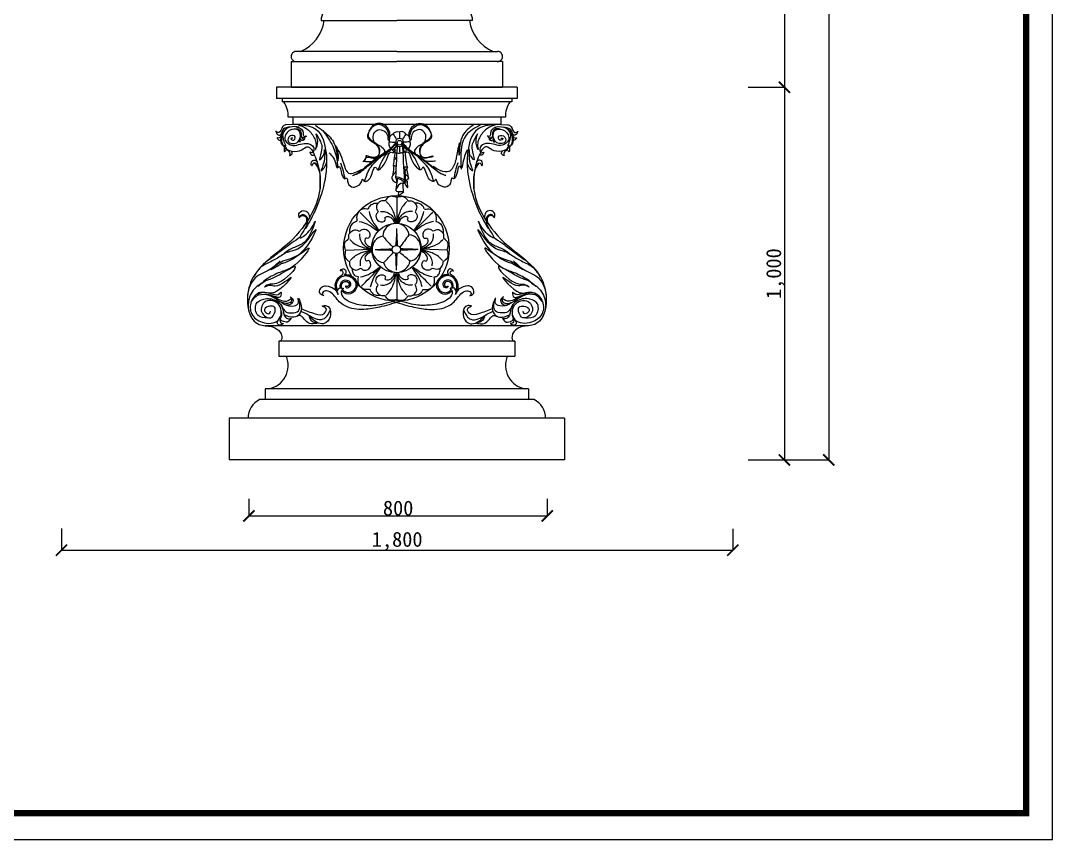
# Model space of a CAD drawing. Extents: x 3172 to 33391, y 13916 to 34175.
# Drawn here: x 17557 to 20323, y 26104 to 28301 of the extents above; entities that cross this region are included whole.
import ezdxf

# ---------------------------------------------------------------- set-up
doc = ezdxf.new("R2010")
doc.units = 0
doc.layers.get('0').update_dxf_attribs({"linetype": 'CONTINUOUS'})
doc.layers.get('DEFPOINTS').update_dxf_attribs({"linetype": 'CONTINUOUS'})
doc.dimstyles.new('ISO-25', dxfattribs={"dimtxt": 2.5, "dimasz": 2.5, "dimexe": 1.25, "dimexo": 0.625, "dimtad": 1, "dimdec": 4, "dimdsep": 46, "dimlunit": 6, "dimtxsty": 'Standard', "dimcen": 2.5, "dimadec": 0, "dimazin": 0, "dimtfac": 1, "dimtdec": 4, "dimtmove": 0, "dimatfit": 3, "dimfxl": 1, "dimtolj": 1, "dimtzin": 0, "dimarcsym": 0})

# ---------------------------------------------------------------- blocks, each defined once
blk = doc.blocks.new('_ARCHTICK')
at = {"color": 0, "linetype": 'ByBlock', "const_width": 0.15}
blk.add_lwpolyline([(-0.5, -0.5), (0.5, 0.5)], dxfattribs=at)
blk = doc.blocks.new('*D179')
at = {"color": 0, "lineweight": -2}
for p, q in [((17666.5, 26938.6), (17666.5, 26878.8)), ((19466.3, 26937), (19466.3, 26878.8)), ((17666.5, 26880), (19466.3, 26880))]:
    blk.add_line(p, q, dxfattribs=at)
at = {"layer": 'DEFPOINTS', "color": 0}
for p in [(17666.5, 26939.3), (19466.3, 26937.7), (19466.3, 26880)]:
    blk.add_point(p, dxfattribs=at)
at = {"color": 0, "lineweight": -2, "xscale": 30, "yscale": 30, "zscale": 30, "rotation": 180}
blk.add_blockref('_ARCHTICK', (17666.5, 26880), dxfattribs=at)
at = {"color": 0, "lineweight": -2, "xscale": 30, "yscale": 30, "zscale": 30}
blk.add_blockref('_ARCHTICK', (19466.3, 26880), dxfattribs=at)
at = {"color": 0, "insert": (18566.4, 26904), "char_height": 40, "attachment_point": 5}
blk.add_mtext('\\A1;1,800', dxfattribs=at)
blk = doc.blocks.new('*D187')
at = {"color": 0, "lineweight": -2}
for p, q in [((18169, 27017.7), (18169, 26970.9)), ((18969, 27017.7), (18969, 26970.9)), ((18169, 26972.1), (18969, 26972.1))]:
    blk.add_line(p, q, dxfattribs=at)
at = {"layer": 'DEFPOINTS', "color": 0}
for p in [(18169, 27018.3), (18969, 27018.3), (18969, 26972.1)]:
    blk.add_point(p, dxfattribs=at)
at = {"color": 0, "lineweight": -2, "xscale": 30, "yscale": 30, "zscale": 30, "rotation": 180}
blk.add_blockref('_ARCHTICK', (18169, 26972.1), dxfattribs=at)
at = {"color": 0, "lineweight": -2, "xscale": 30, "yscale": 30, "zscale": 30}
blk.add_blockref('_ARCHTICK', (18969, 26972.1), dxfattribs=at)
at = {"color": 0, "insert": (18569, 26992.7), "char_height": 40, "attachment_point": 5}
blk.add_mtext('\\A1;800', dxfattribs=at)
blk = doc.blocks.new('*D180')
at = {"color": 0, "lineweight": -2}
for p, q in [((19617.3, 29772.4), (19725.2, 29772.4)), ((19723.9, 29772.4), (19723.9, 27122)), ((19606.4, 27122), (19725.2, 27122))]:
    blk.add_line(p, q, dxfattribs=at)
at = {"layer": 'DEFPOINTS', "color": 0}
for p in [(19616.7, 29772.4), (19605.8, 27122), (19723.9, 27122)]:
    blk.add_point(p, dxfattribs=at)
at = {"color": 0, "lineweight": -2, "xscale": 30, "yscale": 30, "zscale": 30}
for p, rotation in [((19723.9, 29772.4), 90), ((19723.9, 27122), 270)]:
    blk.add_blockref('_ARCHTICK', p, dxfattribs=dict(at, rotation=rotation))
at = {"color": 0, "insert": (19700, 28447.2), "char_height": 40, "attachment_point": 5, "rotation": 90}
blk.add_mtext('\\A1;2,650', dxfattribs=at)
blk = doc.blocks.new('*D185')
at = {"color": 0, "lineweight": -2}
for p, q in [((19507.7, 28995.8), (19606.3, 28995.8)), ((19605, 28995.8), (19605, 28122)), ((19507.7, 28122), (19606.3, 28122))]:
    blk.add_line(p, q, dxfattribs=at)
at = {"layer": 'DEFPOINTS', "color": 0}
for p in [(19507.1, 28995.8), (19507.1, 28122), (19605, 28122)]:
    blk.add_point(p, dxfattribs=at)
at = {"color": 0, "lineweight": -2, "xscale": 30, "yscale": 30, "zscale": 30}
for p, rotation in [((19605, 28995.8), 90), ((19605, 28122), 270)]:
    blk.add_blockref('_ARCHTICK', p, dxfattribs=dict(at, rotation=rotation))
at = {"color": 0, "insert": (19584.4, 28558.9), "char_height": 40, "attachment_point": 5, "rotation": 90}
blk.add_mtext('\\A1;874', dxfattribs=at)
blk = doc.blocks.new('*D186')
at = {"color": 0, "lineweight": -2}
for p, q in [((19507.7, 28122), (19606.3, 28122)), ((19605, 28122), (19605, 27122)), ((19507.7, 27122), (19606.3, 27122))]:
    blk.add_line(p, q, dxfattribs=at)
at = {"layer": 'DEFPOINTS', "color": 0}
for p in [(19507.1, 28122), (19507.1, 27122), (19605, 27122)]:
    blk.add_point(p, dxfattribs=at)
at = {"color": 0, "lineweight": -2, "xscale": 30, "yscale": 30, "zscale": 30}
for p, rotation in [((19605, 28122), 90), ((19605, 27122), 270)]:
    blk.add_blockref('_ARCHTICK', p, dxfattribs=dict(at, rotation=rotation))
at = {"color": 0, "insert": (19581.1, 27622), "char_height": 40, "attachment_point": 5, "rotation": 90}
blk.add_mtext('\\A1;1,000', dxfattribs=at)
blk = doc.blocks.new('A$C44E40A63')
at = {"color": 0}
for points in [[(17.4, 31.2), (17.3, 34.5), (14.9, 35.8), (13.5, 34.8), (14.2, 36.7), (17.7, 38.3), (19.6, 36.9), (20.2, 34), (19.3, 32.5)], [(89.8, 27.8), (70.9, 13.9), (56, 5.2), (35.2, 0), (21.7, 3.9), (14.7, 7.9), (7.2, 8.6), (4, 6.1), (5.3, 2.6), (6.3, 2.4), (3, 2.6), (0.1, 5.4), (1, 11.2), (4.3, 13.4), (14.5, 13.7), (20.1, 10.1), (20.7, 9.5), (20.1, 10.1), (18.6, 12.8), (18.9, 15.6), (21.6, 17.5), (24, 17.7), (23.5, 17.2), (22.9, 13.7), (25, 10.2), (32.5, 6.9), (51.1, 8.3), (66.1, 14.2), (74.7, 19.7), (79.9, 23.4)]]:
    blk.add_spline(points, degree=3, dxfattribs=at)
for points, knots in [([(19.7, 33), (25.1, 35.6), (40.3, 31.8), (36.2, 13.6), (26.5, 12.8), (23.1, 14.7), (22.6, 15)], [184.099858, 184.099858, 184.099858, 184.099858, 328.39455, 439.373763, 516.800649, 531.74592, 531.74592, 531.74592, 531.74592]), ([(17.2, 12.6), (16.1, 14.1), (13.3, 17.9), (13.1, 25.3), (16.2, 30.3), (17.5, 31.5)], [0, 0, 0, 0, 22.949838, 118.0634, 161.848239, 161.848239, 161.848239, 161.848239]), ([(18.6, 13.1), (17.6, 14.5), (15.9, 16.7), (14.7, 21), (15.1, 25.2), (17.1, 29.4), (21, 32.8), (27.4, 33), (33, 30.9), (36.2, 26.1), (36.1, 21), (33.4, 16.1), (28.5, 14.3), (25.1, 15.3), (23.5, 16.2), (23, 16.6)], [0, 0, 0, 0, 41.872246, 70.440239, 115.418365, 140.834978, 185.005059, 236.040791, 292.524934, 328.596042, 371.539846, 414.122981, 460.757191, 487.111161, 503.288756, 503.288756, 503.288756, 503.288756]), ([(20.6, 17.1), (20, 17.9), (18.4, 21.4), (20.4, 29.6), (30.6, 27.2), (29.9, 23.1), (29.7, 21.7)], [555.701351, 555.701351, 555.701351, 555.701351, 579.22361, 647.505228, 711.224088, 742.846674, 742.846674, 742.846674, 742.846674]), ([(21.9, 17.5), (21.7, 17.7), (20.7, 19.1), (20.1, 22), (21.8, 25.6), (25.1, 26.9), (28.2, 25.5), (28.8, 22.9), (27.4, 21.1), (26.2, 21.5), (24.9, 21.2), (26, 19.5), (28.3, 19.7), (29.2, 21), (29.7, 21.7)], [515.479561, 515.479561, 515.479561, 515.479561, 522.455452, 557.626149, 583.62252, 615.844082, 636.46931, 661.089509, 672.317258, 686.25412, 691.058436, 700.368262, 719.936173, 740.525874, 740.525874, 740.525874, 740.525874])]:
    blk.add_open_spline(points, degree=3, knots=knots, dxfattribs=at)
blk = doc.blocks.new('A$C40BD4370')
for p, q in [((86.2, 125.5), (86.2, 96.3)), ((29.1, 66.3), (58.2, 67.2)), ((142.6, 66.3), (113.5, 67.2)), ((86.2, 40.9), (86.2, 11.5))]:
    blk.add_line(p, q)
for centre, radius in [((85.9, 68.2), 59), ((85.8, 68.6), 27.7), ((85.8, 66.9), 4.57)]:
    blk.add_circle(centre, radius)
for centre, radius, start, end in [((85.5, 81.2), 14.9, 8.3798, 177.1086), ((73.6, 67.2), 15, 101.6521, 261.8679), ((98.4, 68.6), 14.9, 279.9955, 83.2233), ((86.1, 56.5), 15.1, 195.7941, 350.3906)]:
    blk.add_arc(centre, radius, start, end)
for points in [[(54.6, 112.4), (56, 115.2), (60.2, 118.3), (65.5, 118.7)], [(54.6, 112.4), (56, 115.2), (60.2, 118.3), (65.5, 118.7)], [(73.3, 121.3), (68.6, 121.1), (65.6, 118.9), (63.5, 114.5), (65.4, 109.1)], [(86, 125.4), (82.6, 126.2), (77.8, 126), (73.3, 121.3)], [(74.4, 120.6), (78.7, 115.9), (81.9, 110), (83.8, 105), (84.9, 99.9), (85.5, 96)], [(86, 125.4), (89.4, 126.2), (94.3, 126), (98.8, 121.3)], [(97.7, 120.6), (93.4, 115.9), (90.2, 110), (88.3, 105), (87.2, 99.9), (86.6, 96)], [(98.8, 121.3), (103.5, 121.1), (106.5, 118.9), (108.6, 114.5), (106.7, 109.1)], [(117, 112.4), (115.6, 115.2), (111.4, 118.3), (106.2, 118.7)], [(117, 112.4), (115.6, 115.2), (111.4, 118.3), (106.2, 118.7)], [(54.3, 112), (48, 112), (42, 106.4), (41.7, 98.7)], [(54.3, 112), (48, 112), (42, 106.4), (41.7, 98.7)], [(45.2, 108.5), (62.3, 91.4), (65.8, 87.9)], [(45.2, 108.5), (62.3, 91.4), (65.8, 87.9)], [(55.3, 109.6), (58.1, 100.8), (64.1, 91.4), (66.2, 88.6)], [(55.3, 109.6), (58.1, 100.8), (64.1, 91.4), (66.2, 88.6)], [(65.4, 109.1), (63.3, 106.1), (64.6, 99.9), (72.7, 98.8), (73.6, 100.5), (73.1, 102.3), (75.3, 103.7), (80.6, 101.6), (83.2, 97.5), (83.4, 96)], [(68.2, 109.3), (73.4, 109.1), (79.6, 105.9), (83.2, 101.4), (84, 99.7), (84.7, 96.7)], [(103.9, 109.3), (98.6, 109.1), (92.4, 105.9), (88.8, 101.4), (88.1, 99.7), (87.3, 96.7)], [(106.7, 109.1), (108.8, 106.1), (107.4, 99.9), (99.4, 98.8), (98.4, 100.5), (99, 102.3), (96.7, 103.7), (91.5, 101.6), (88.8, 97.5), (88.7, 96)], [(116.3, 109.6), (113.5, 100.8), (107.6, 91.4), (105.5, 88.6)], [(116.3, 109.6), (113.5, 100.8), (107.6, 91.4), (105.5, 88.6)], [(126.5, 108.5), (109.3, 91.4), (105.8, 87.9)], [(126.5, 108.5), (109.3, 91.4), (105.8, 87.9)], [(117.4, 112), (123.7, 112), (129.6, 106.4), (130, 98.7)], [(41.7, 98.4), (38.5, 97.3), (33.6, 88.9), (33.6, 85.1)], [(41.7, 98.4), (38.5, 97.3), (33.6, 88.9), (33.6, 85.1)], [(44.1, 98.4), (52.9, 95.6), (62.3, 89.6), (65.1, 87.5)], [(44.1, 98.4), (52.9, 95.6), (62.3, 89.6), (65.1, 87.5)], [(127.5, 98.4), (118.8, 95.6), (109.3, 89.6), (106.5, 87.5)], [(127.5, 98.4), (118.8, 95.6), (109.3, 89.6), (106.5, 87.5)], [(130, 98.4), (133.1, 97.3), (138, 88.9), (138, 85.1)], [(32.9, 79.1), (32.9, 83.8), (35.1, 86.8), (39.3, 89), (44.8, 87.3)], [(44.7, 84.5), (45.1, 79.2), (48.4, 73.1), (53, 69.7), (54.7, 69), (57.8, 68.3)], [(44.8, 87.3), (47.8, 89.5), (54, 88.3), (55.4, 80.3), (53.7, 79.3), (51.8, 79.8), (50.6, 77.5), (52.8, 72.3), (57, 69.8), (58.5, 69.7)], [(86.1, 90.4), (85.5, 75.9), (85, 71.4)], [(86.1, 90.4), (86.6, 75.4), (86.9, 71.5)], [(99.9, 83.4), (89.6, 69.5)], [(126.8, 87.3), (123.9, 89.5), (117.6, 88.3), (116.3, 80.3), (117.9, 79.3), (119.8, 79.8), (121.1, 77.5), (118.9, 72.3), (114.7, 69.8), (113.2, 69.7)], [(126.9, 84.5), (126.6, 79.2), (123.2, 73.1), (118.6, 69.7), (116.9, 69), (113.9, 68.3)], [(138.8, 79.1), (138.7, 83.8), (136.6, 86.8), (132.3, 89), (126.8, 87.3)], [(29.1, 66.2), (28.3, 69.5), (28.3, 74.4), (32.9, 79.1)], [(33.7, 78), (38.5, 73.8), (44.4, 70.8), (49.5, 69), (54.6, 68), (58.5, 67.6)], [(138, 78), (133.2, 73.8), (127.3, 70.8), (122.2, 69), (117.1, 68), (113.1, 67.6)], [(142.5, 66.2), (143.4, 69.5), (143.3, 74.4), (138.8, 79.1)], [(29.1, 66.2), (28.5, 62.8), (28.8, 57.9), (33.6, 53.5)], [(34.3, 54.7), (38.9, 59.1), (44.6, 62.5), (49.6, 64.5), (54.7, 65.8), (58.6, 66.5)], [(45.8, 48.8), (45.8, 54.1), (48.8, 60.4), (53.2, 64.1), (54.9, 64.9), (57.8, 65.7)], [(46, 46), (49.1, 44), (55.2, 45.5), (56.1, 53.6), (54.4, 54.5), (52.6, 53.9), (51.2, 56.1), (53.1, 61.4), (57.1, 64.2), (58.6, 64.4)], [(62.1, 67), (66.3, 67.1), (73.8, 67.4), (81.1, 67.6)], [(62.1, 67), (66.3, 66.7), (72.1, 66.6), (81.1, 66.1)], [(62.7, 67.1), (66.3, 67.1), (73.8, 67.4), (81.1, 67.6)], [(71.6, 52.2), (82.8, 63.9)], [(86, 44), (86.4, 56.3), (86.7, 62.4)], [(101.1, 53.9), (89.2, 63.9)], [(110.2, 66.9), (106, 67.1), (98.5, 67.4), (91.2, 67.6)], [(107.8, 66.7), (106, 66.7), (98.5, 66.3), (91.2, 66.1)], [(126, 46), (122.6, 44), (116.4, 45.5), (115.5, 53.6), (117.2, 54.5), (119.1, 53.9), (120.5, 56.1), (118.6, 61.4), (114.5, 64.2), (113, 64.4)], [(137.3, 54.7), (132.8, 59.1), (127, 62.5), (122, 64.5), (117, 65.8), (113.1, 66.5)], [(125.9, 48.8), (125.9, 54.1), (122.8, 60.4), (118.4, 64.1), (116.8, 64.9), (113.8, 65.7)], [(142.5, 66.2), (143.2, 62.8), (142.9, 57.9), (138, 53.5)], [(33.6, 53.5), (33.9, 48.9), (36.3, 45.9), (40.6, 44), (46, 46)], [(45.9, 36.3), (54.6, 39.1), (64.1, 45), (66.9, 47.1)], [(46.9, 26.1), (64.1, 43.3), (67.6, 46.8)], [(46.9, 26.1), (64.1, 43.3), (67.6, 46.8)], [(124.7, 26.1), (107.6, 43.3), (104.1, 46.8)], [(124.7, 26.1), (107.6, 43.3), (104.1, 46.8)], [(125.8, 36.3), (117, 39.1), (107.6, 45), (104.8, 47.1)], [(126, 46), (132.5, 45.2), (136.3, 47.4), (138.3, 53.6)], [(128.2, 36.3), (131.4, 37.3), (134.1, 41), (135.1, 46.2)], [(43.4, 36.3), (40.3, 37.3), (37.6, 41), (36.6, 45.6)], [(56.4, 22.3), (49.7, 22.6), (43.8, 28.2), (43.4, 36.3)], [(56.4, 22.3), (49.7, 22.6), (43.8, 28.2), (43.4, 36.3)], [(57.1, 25.1), (59.9, 33.8), (65.8, 43.3), (67.9, 46.1)], [(57.1, 25.1), (59.9, 33.8), (65.8, 43.3), (67.9, 46.1)], [(65.4, 27.4), (63.3, 30.4), (64.6, 36.6), (72.7, 37.8), (73.6, 36.1), (73.1, 34.2), (75.3, 32.9), (80.6, 35), (83.2, 39.1), (83.4, 40.6)], [(68.2, 27.3), (73.4, 27.4), (79.6, 30.6), (83.2, 35.1), (84, 36.8), (84.7, 39.8)], [(74.4, 16), (78.7, 20.7), (81.9, 26.5), (83.8, 31.6), (84.9, 36.6), (85.5, 40.6)], [(97.7, 16), (93.4, 20.7), (90.2, 26.5), (88.3, 31.6), (87.2, 36.6), (86.6, 40.6)], [(103.9, 27.3), (98.6, 27.4), (92.4, 30.6), (88.8, 35.1), (88.1, 36.8), (87.3, 39.8)], [(106.7, 27.4), (108.8, 30.4), (107.4, 36.6), (99.4, 37.8), (98.4, 36.1), (99, 34.2), (96.7, 32.9), (91.5, 35), (88.8, 39.1), (88.7, 40.6)], [(114.6, 25.1), (111.8, 33.8), (105.8, 43.3), (103.7, 46.1)], [(114.6, 25.1), (111.8, 33.8), (105.8, 43.3), (103.7, 46.1)], [(115.3, 22.3), (121.9, 22.6), (127.9, 28.2), (128.2, 36.3)], [(115.3, 22.3), (121.9, 22.6), (127.9, 28.2), (128.2, 36.3)], [(73.3, 15.2), (68.6, 15.4), (65.6, 17.7), (63.5, 22), (65.4, 27.4)], [(98.8, 15.2), (103.5, 15.4), (106.5, 17.7), (108.6, 22), (106.7, 27.4)], [(56.4, 22.3), (57.8, 19.5), (62, 16.3), (67.2, 16)], [(86, 11.1), (82.6, 10.4), (77.8, 10.6), (73.3, 15.2)], [(86, 11.1), (89.4, 10.4), (94.3, 10.6), (98.8, 15.2)], [(115.3, 22.3), (113.9, 19.5), (109.7, 16.3), (104.4, 16)]]:
    blk.add_spline(points, degree=3)
for points, knots in [([(70.6, 82), (73, 79.2), (76.7, 74.9), (80.8, 71), (82.2, 69.6)], [0, 0, 0, 0, 9.20684, 14.105345, 14.105345, 14.105345, 14.105345]), ([(86, 44), (85.8, 49.3), (85.6, 55.4), (85.3, 62.6), (85.3, 62.6)], [0, 0, 0, 0, 13.268295, 15.400275, 15.400275, 15.400275, 15.400275])]:
    blk.add_open_spline(points, degree=3, knots=knots)
at = {"rotation": 339.2440571234814}
blk.add_blockref('A$C44E40A63', (-2, 15.2), dxfattribs=at)
at = {"xscale": -1, "rotation": 20.75594287651862}
blk.add_blockref('A$C44E40A63', (174.5, 15.2), dxfattribs=at)

msp = doc.modelspace()

# ---------------------------------------------------------------- linework, layer by layer
at = {"color": 7}
for p, q in [((18362.4755, 28300.86704), (18565.52872, 28300.86704)), ((18768.58193, 28300.86704), (18565.52872, 28300.86704)), ((18565.52872, 28218.12711), (18295.25126, 28218.12711)), ((18565.52872, 28218.12711), (18835.80617, 28218.12711)), ((18282.4392, 28190.85676), (18565.52872, 28190.85676)), ((18282.4392, 28190.85676), (18282.4392, 28121.98402)), ((18848.61824, 28190.85676), (18565.52872, 28190.85676)), ((18848.61824, 28190.85676), (18848.61824, 28121.98402))]:
    msp.add_line(p, q, dxfattribs=at)
for p, q in [((18888.40925, 28121.98402), (18242.64819, 28121.98402)), ((18242.64819, 28121.98402), (18242.64819, 28091.98402)), ((18282.4392, 28121.98402), (18848.61824, 28121.98402)), ((18888.40925, 28121.98402), (18888.40925, 28091.98402)), ((18888.40925, 28091.98402), (18242.64819, 28091.98402)), ((18257.54122, 28091.98402), (18257.54122, 28082.83853)), ((18873.51621, 28091.98402), (18873.51621, 28082.83853)), ((18873.51621, 28082.83853), (18257.54122, 28082.83853)), ((18856.92793, 28041.98402), (18274.12951, 28041.98402)), ((18286.71381, 28041.98402), (18286.71381, 28021.98402)), ((18844.34363, 28041.98402), (18844.34363, 28021.98402)), ((18286.71381, 28021.98402), (18268.81523, 28021.67057)), ((18844.34363, 28021.98402), (18286.71381, 28021.98402)), ((18844.34363, 28021.98402), (18862.24221, 28021.67057)), ((18569.8841, 27830.59511), (18570.87818, 27842.84703)), ((18918.58098, 27481.98402), (18212.47646, 27481.98402)), ((18249.44531, 27440.43264), (18249.44531, 27400.43264)), ((18881.51971, 27440.44828), (18249.53773, 27440.44828)), ((18881.61213, 27440.43264), (18881.61213, 27400.43264)), ((18249.44531, 27400.43264), (18881.61213, 27400.43264)), ((18918.55155, 27312.87928), (18212.50588, 27312.87928)), ((18212.50588, 27312.87928), (18212.50588, 27283.87928)), ((18918.55155, 27312.87928), (18918.55155, 27283.87928)), ((18933.55155, 27283.87928), (18197.50588, 27283.87928)), ((19015.52872, 27233.87928), (18115.52872, 27233.87928)), ((18115.52872, 27233.87928), (18115.52872, 27121.95762)), ((19015.52872, 27233.87928), (19015.52872, 27121.95762)), ((19015.52872, 27121.95762), (18115.52872, 27121.95762))]:
    msp.add_line(p, q)
msp.add_lwpolyline([(20323.44084, 26104.02731), (20323.44084, 30237.26676), (14789.79206, 30237.26676), (14789.79206, 26104.02731)], close=True)
at = {"const_width": 16.92794}
msp.add_lwpolyline([(20252.90775, 26174.5604), (20252.90775, 30166.73367), (14878.28579, 30166.73367), (14878.28579, 26174.5604)], close=True, dxfattribs=at)
msp.add_circle((18572.69028, 27973.31002), 6.28541)
at = {"color": 7}
for centre, radius, start, end in [((18397.45328, 28302.41654), 35.01208, 102.46409111, 182.53651962), ((18733.60416, 28302.41654), 35.01208, 357.46348038, 77.53590889), ((18266.41239, 28314.94691), 105.10858, 292.90657268, 352.30177424), ((18864.64505, 28314.94691), 105.10858, 187.69822576, 247.09342732), ((18295.57947, 28204.48376), 13.64729, 88.62196408, 273.12424578), ((18835.47797, 28204.48376), 13.64729, 266.87575422, 91.37803592)]:
    msp.add_arc(centre, radius, start, end, dxfattribs=at)
for centre, radius, start, end in [((18212.58119, 28046.08061), 61.6845, 356.19207303, 36.57696993), ((18918.47624, 28046.08061), 61.6845, 143.42303007, 183.80792697), ((18572.69028, 27974.01086), 10.95469, 90, 270), ((18572.69028, 27974.01086), 10.95469, 270, 90), ((18209.95924, 27376.09137), 64.27355, 280.4273525, 22.25402864), ((18921.09819, 27376.09137), 64.27355, 157.74597136, 259.5726475), ((18219.95893, 27235.61589), 53.23058, 114.94873945, 181.86956074), ((18911.09851, 27235.61589), 53.23058, 358.13043926, 65.05126055)]:
    msp.add_arc(centre, radius, start, end)
for points in [[(18303.51865, 28015.11842), (18278.883, 28015.11842), (18259.93244, 27999.96913), (18261.82753, 27963.98957), (18311.09883, 27954.52127), (18324.36411, 27962.09591), (18347.10485, 27933.691), (18337.62958, 27784.0918), (18278.27273, 27706.76109), (18176.08633, 27604.64969), (18165.00597, 27546.82754), (18176.08633, 27503.76853), (18192.09147, 27487.77515), (18225.82151, 27481.10607)], [(18268.81523, 28021.67057), (18261.23999, 28018.91786), (18251.8281, 28002.63146), (18246.08932, 28000.56705), (18242.18683, 28002.86082), (18241.49816, 28004.00776), (18243.79374, 27997.3556), (18250.45093, 27993.91479), (18254.12368, 27995.52057)], [(18278.91561, 28015.70651), (18265.37185, 28012.03633), (18255.27147, 27996.89687), (18251.59854, 27987.03326), (18247.00756, 27985.88632), (18244.71198, 27986.57442), (18248.15535, 27981.0692), (18253.20545, 27980.381)], [(18260.0922, 27999.87885), (18253.89412, 27982.21614), (18257.79661, 27967.76478), (18263.30583, 27961.57135), (18264.45362, 27949.1845), (18267.89699, 27952.39595), (18267.89699, 27961.34199), (18264.22406, 27966.38847), (18267.43788, 27964.55344), (18266.06053, 27969.59992), (18261.92866, 27981.7573), (18260.0922, 27992.53848), (18266.06053, 28006.531), (18270.42213, 28011.11876)], [(18286.7204, 27985.65696), (18281.21119, 27984.73938), (18286.26129, 27979.92226), (18293.14804, 27989.32714), (18279.60428, 27991.39154), (18273.86533, 27976.94029), (18297.2799, 27973.27011), (18302.7893, 28005.61354), (18276.84958, 28005.61354), (18266.29009, 27980.381), (18282.8181, 27966.8472), (18322.30139, 27971.43496), (18339.51807, 27964.7828), (18342.73171, 27951.93711), (18338.8294, 27945.97316), (18332.86088, 27947.8082), (18335.38602, 27941.3854), (18344.79773, 27940.92656)], [(18288.33977, 28010.02335), (18299.82263, 28010.14813), (18308.43482, 28001.66694), (18310.0573, 27988.82059), (18316.54777, 27983.08339), (18318.79444, 27984.20587), (18316.67254, 27981.33721), (18310.55672, 27979.3417), (18306.56263, 27982.70915), (18306.56263, 27987.32387)], [(18294.95482, 28016.25946), (18306.9371, 28011.27061), (18313.92663, 28001.54227), (18314.92511, 27992.31283), (18318.41996, 27989.8184), (18322.53882, 27991.56447), (18320.04245, 27987.82278), (18314.30111, 27986.07672), (18311.5552, 27988.19701)], [(18300.71723, 28021.2483), (18321.76917, 28012.10205), (18341.90563, 27990.15094), (18348.31274, 27959.96819), (18347.39744, 27955.39507), (18352.88925, 27970.9437), (18349.22804, 27997.46794), (18358.38106, 27981.00468), (18362.95757, 27948.99258), (18359.29636, 27927.04157), (18365.70347, 27935.2732), (18371.19528, 27948.07795), (18371.19528, 27953.56581), (18370.27998, 27923.38307), (18362.95757, 27897.77345), (18371.19528, 27906.91971), (18376.68709, 27919.72446)], [(18303.46314, 28022.16293), (18348.31274, 28009.35807), (18375.77179, 27945.33408), (18375.77179, 27895.02958), (18356.55045, 27816.37148), (18331.83731, 27762.40836), (18319.93857, 27742.2865)], [(18347.12537, 28019.93532), (18386.30802, 27988.18893), (18404.31085, 27944.80209), (18407.48784, 27924.69606), (18407.48784, 27947.97675), (18400.07492, 27967.02461), (18417.01863, 27934.22004), (18440.3165, 27890.8332), (18457.26039, 27895.06604), (18473.14517, 27902.47354)], [(18367.24607, 28006.1786), (18393.72094, 27963.84995), (18405.36978, 27922.57958), (18406.42872, 27905.64821)], [(18545.64371, 27985.21224), (18540.28938, 28006.83057), (18511.64033, 28021.49653), (18488.58159, 27990.76867), (18516.53186, 27962.83433), (18514.43549, 27936.99513), (18483.69006, 27938.39188)], [(18546.6874, 27988.66284), (18546.57849, 28000.54516), (18537.49555, 28016.60788), (18522.82097, 28024.98761), (18504.65243, 28022.19409), (18490.67796, 28004.03706)], [(18503.95364, 27977.49947), (18502.55606, 27993.56219), (18514.43549, 28007.52895), (18532.60402, 28004.03706), (18540.98817, 27990.76867), (18542.38575, 27980.99137), (18545.18091, 27977.49947)], [(18555.62815, 27996.45348), (18563.67954, 28002.89007), (18571.7296, 28002.6214)], [(18572.62938, 28002.53842), (18572.62938, 27985.43881)], [(18589.7524, 27996.45348), (18581.70101, 28002.89007), (18573.65095, 28002.6214)], [(18598.69315, 27988.66284), (18598.80206, 28000.54516), (18607.885, 28016.60788), (18622.55959, 28024.98761), (18640.72813, 28022.19409), (18654.70259, 28004.03706)], [(18599.73684, 27985.21224), (18605.09117, 28006.83057), (18633.74023, 28021.49653), (18656.79896, 27990.76867), (18628.8487, 27962.83433), (18630.94507, 27936.99513), (18661.69049, 27938.39188)], [(18641.42692, 27977.49947), (18642.8245, 27993.56219), (18630.94507, 28007.52895), (18612.77653, 28004.03706), (18604.39238, 27990.76867), (18602.9948, 27980.99137), (18600.19964, 27977.49947)], [(18770.72175, 28020.9935), (18754.83679, 28008.29497), (18734.71591, 27965.96642), (18732.59804, 27939.51107), (18732.59804, 27959.6171), (18733.65697, 27973.37393), (18729.42104, 27956.44244), (18722.00813, 27921.5214), (18705.06423, 27896.12422), (18683.88442, 27898.2407), (18662.7046, 27909.88105)], [(18789.78351, 28020.9935), (18751.6598, 27993.47996), (18736.83396, 27926.81253), (18737.8929, 27902.47354)], [(18827.5943, 28022.16293), (18782.7447, 28009.35807), (18755.28565, 27945.33408), (18755.28565, 27895.02958), (18774.50698, 27816.37148), (18799.22013, 27762.40836), (18811.11887, 27742.2865)], [(18830.34021, 28021.2483), (18809.28827, 28012.10205), (18789.15181, 27990.15094), (18782.7447, 27959.96819), (18783.66, 27955.39507), (18778.16819, 27970.9437), (18781.8294, 27997.46794), (18772.67638, 27981.00468), (18768.09987, 27948.99258), (18771.76108, 27927.04157), (18765.35397, 27935.2732), (18759.86216, 27948.07795), (18759.86216, 27953.56581), (18760.77746, 27923.38307), (18768.09987, 27897.77345), (18759.86216, 27906.91971), (18754.37035, 27919.72446)], [(18827.53879, 28015.11842), (18852.17444, 28015.11842), (18871.125, 27999.96913), (18869.22991, 27963.98957), (18819.9586, 27954.52127), (18806.69332, 27962.09591), (18783.95258, 27933.691), (18793.42786, 27784.0918), (18852.7847, 27706.76109), (18954.97111, 27604.64969), (18966.05146, 27546.82754), (18954.97111, 27503.76853), (18938.96597, 27487.77515), (18905.23593, 27481.10607)], [(18844.33703, 27985.65696), (18849.84625, 27984.73938), (18844.79615, 27979.92226), (18837.9094, 27989.32714), (18851.45316, 27991.39154), (18857.19211, 27976.94029), (18833.77754, 27973.27011), (18828.26814, 28005.61354), (18854.20785, 28005.61354), (18864.76735, 27980.381), (18848.23934, 27966.8472), (18808.75605, 27971.43496), (18791.53936, 27964.7828), (18788.32573, 27951.93711), (18792.22804, 27945.97316), (18798.19655, 27947.8082), (18795.67141, 27941.3854), (18786.25971, 27940.92656)], [(18836.10261, 28016.25946), (18824.12033, 28011.27061), (18817.13081, 28001.54227), (18816.13233, 27992.31283), (18812.63747, 27989.8184), (18808.51861, 27991.56447), (18811.01499, 27987.82278), (18816.75633, 27986.07672), (18819.50224, 27988.19701)], [(18842.71767, 28010.02335), (18831.23481, 28010.14813), (18822.62262, 28001.66694), (18821.00014, 27988.82059), (18814.50966, 27983.08339), (18812.263, 27984.20587), (18814.3849, 27981.33721), (18820.50071, 27979.3417), (18824.49481, 27982.70915), (18824.49481, 27987.32387)], [(18852.14183, 28015.70651), (18865.68558, 28012.03633), (18875.78596, 27996.89687), (18879.4589, 27987.03326), (18884.04988, 27985.88632), (18886.34546, 27986.57442), (18882.90209, 27981.0692), (18877.85199, 27980.381)], [(18870.96524, 27999.87885), (18877.16331, 27982.21614), (18873.26082, 27967.76478), (18867.75161, 27961.57135), (18866.60382, 27949.1845), (18863.16044, 27952.39595), (18863.16044, 27961.34199), (18866.83338, 27966.38847), (18863.61956, 27964.55344), (18864.99691, 27969.59992), (18869.12878, 27981.7573), (18870.96524, 27992.53848), (18864.99691, 28006.531), (18860.6353, 28011.11876)], [(18862.24221, 28021.67057), (18869.81745, 28018.91786), (18879.22934, 28002.63146), (18884.96811, 28000.56705), (18888.8706, 28002.86082), (18889.55928, 28004.00776), (18887.26369, 27997.3556), (18880.60651, 27993.91479), (18876.93376, 27995.52057)], [(18306.31292, 27984.95423), (18305.68892, 27980.58896), (18306.56263, 27976.47304), (18307.43634, 27976.47304), (18303.69196, 27975.60001), (18302.6933, 27977.59563)], [(18446.93904, 27884.99685), (18460.19342, 27890.49597), (18491.98104, 27914.36164), (18534.72303, 27944.73456), (18555.56826, 27961.84978), (18566.05011, 27973.02384)], [(18563.25495, 27973.72222), (18553.98035, 27962.98115), (18529.72102, 27943.98524), (18512.71447, 27932.23768), (18493.37862, 27917.85353), (18479.95121, 27906.49214), (18463.94559, 27893.24512), (18447.43951, 27885.24662)], [(18489.06293, 27999.32783), (18486.66358, 27988.676), (18490.42107, 27982.50726), (18497.93473, 27976.87586), (18508.39927, 27970.17142), (18515.10899, 27961.3209), (18518.32874, 27949.25209), (18516.98707, 27940.67024)], [(18544.62587, 27975.53497), (18543.82193, 27969.6349), (18546.77282, 27960.24786), (18551.06672, 27955.68868), (18552.67726, 27954.61646)], [(18555.62815, 27996.45348), (18549.18864, 27992.69866), (18545.70001, 27985.45771), (18544.62587, 27976.60719)], [(18544.89474, 27975.80282), (18562.069, 27974.46193)], [(18555.89702, 27996.18481), (18564.75235, 27982.23941)], [(18566.7489, 27973.02384), (18561.85737, 27879.44433)], [(18696.85494, 27884.99685), (18683.60056, 27890.49597), (18651.81294, 27914.36164), (18609.07095, 27944.73456), (18588.22572, 27961.84978), (18577.74387, 27973.02384)], [(18580.05718, 27973.61298), (18585.6149, 27869.66702)], [(18580.53903, 27973.72222), (18589.81363, 27962.98115), (18614.07296, 27943.98524), (18631.07951, 27932.23768), (18650.41536, 27917.85353), (18663.84277, 27906.49214), (18679.84839, 27893.24512), (18696.35447, 27885.24662)], [(18589.48353, 27996.18481), (18580.6282, 27982.23941)], [(18600.48581, 27975.80282), (18583.31155, 27974.46193)], [(18589.7524, 27996.45348), (18596.19192, 27992.69866), (18599.68054, 27985.45771), (18600.75468, 27976.60719)], [(18600.75468, 27975.53497), (18601.55862, 27969.6349), (18598.60773, 27960.24786), (18594.31383, 27955.68868), (18592.70329, 27954.61646)], [(18656.31762, 27999.32783), (18658.71698, 27988.676), (18654.95948, 27982.50726), (18647.44583, 27976.87586), (18636.98128, 27970.17142), (18630.27157, 27961.3209), (18627.05181, 27949.25209), (18628.39349, 27940.67024)], [(18824.74452, 27984.95423), (18825.36852, 27980.58896), (18824.49481, 27976.47304), (18823.62109, 27976.47304), (18827.36548, 27975.60001), (18828.36414, 27977.59563)], [(18269.5039, 27956.2955), (18273.63595, 27951.70774), (18278.22693, 27941.3854), (18277.53826, 27939.09153), (18283.27721, 27941.3854), (18282.35898, 27951.01965)], [(18383.9382, 27946.07443), (18402.3629, 27913.27217), (18405.33376, 27905.98109), (18410.53142, 27909.81314), (18414.41802, 27903.18839), (18422.10471, 27879.44433), (18426.31742, 27876.04692), (18429.77809, 27878.53808), (18434.6816, 27864.77837), (18447.95861, 27853.60512)], [(18448.6574, 27853.60512), (18458.44046, 27856.39864), (18470.44767, 27868.75009), (18473.81251, 27875.25405), (18478.20091, 27869.99978), (18485.70391, 27870.99969), (18495.45769, 27881.49756), (18509.46277, 27906.49214), (18514.21454, 27900.49347), (18526.71955, 27909.74166), (18540.89368, 27934.61381), (18550.67673, 27947.88301), (18555.23018, 27946.48461), (18558.23165, 27951.48336), (18559.98329, 27957.48203), (18566.7489, 27967.43681)], [(18512.33912, 27969.11974), (18525.61612, 27961.43757), (18532.60402, 27948.86757), (18514.43549, 27936.29675), (18511.64033, 27935.59837)], [(18516.43736, 27902.49002), (18526.22042, 27924.83733), (18542.29126, 27947.88301), (18550.67673, 27954.86598)], [(18552.9448, 27954.61646), (18565.55763, 27965.34357)], [(18553.4812, 27954.88431), (18554.82288, 27952.20254), (18560.99486, 27947.3755), (18572.26601, 27945.4981)], [(18561.04145, 27955.03688), (18555.6641, 27912.20488)], [(18572.0384, 27963.62227), (18573.21903, 27945.93356)], [(18591.89935, 27954.88431), (18590.55767, 27952.20254), (18584.38569, 27947.3755), (18573.11455, 27945.4981)], [(18592.43575, 27954.61646), (18579.82293, 27965.34357)], [(18695.13658, 27853.60512), (18685.35352, 27856.39864), (18673.34632, 27868.75009), (18669.98148, 27875.25405), (18665.59308, 27869.99978), (18658.09007, 27870.99969), (18648.33629, 27881.49756), (18634.33121, 27906.49214), (18629.57944, 27900.49347), (18617.07443, 27909.74166), (18602.90031, 27934.61381), (18593.11725, 27947.88301), (18588.5638, 27946.48461), (18585.56233, 27951.48336), (18583.8107, 27957.48203), (18580.49104, 27965.49846)], [(18587.57151, 27946.82559), (18590.59028, 27920.43096), (18592.85436, 27908.36544)], [(18627.35662, 27902.49002), (18617.57356, 27924.83733), (18601.50273, 27947.88301), (18593.11725, 27954.86598)], [(18633.04144, 27969.11974), (18619.76443, 27961.43757), (18612.77653, 27948.86757), (18630.94507, 27936.29675), (18633.74023, 27935.59837)], [(18753.77785, 27954.32607), (18741.43108, 27913.27217), (18738.46023, 27905.98109), (18733.26256, 27909.81314), (18729.37596, 27903.18839), (18721.68927, 27879.44433), (18717.47656, 27876.04692), (18714.01589, 27878.53808), (18709.11238, 27864.77837), (18695.83537, 27853.60512)], [(18861.55354, 27956.2955), (18857.42149, 27951.70774), (18852.8305, 27941.3854), (18853.51918, 27939.09153), (18847.78022, 27941.3854), (18848.69846, 27951.01965)], [(18351.97394, 27913.32208), (18348.31274, 27917.89521), (18341.90563, 27918.80984), (18337.32912, 27911.49283), (18336.41381, 27920.63909), (18345.56683, 27926.12695), (18352.88925, 27921.55382)], [(18344.65153, 27918.80984), (18354.71985, 27904.17583), (18359.29636, 27873.07846), (18359.29636, 27847.46884)], [(18414.41802, 27919.25029), (18421.40592, 27897.60136), (18425.59733, 27875.95243)], [(18482.99127, 27939.78864), (18481.59369, 27930.01133), (18474.60579, 27922.32999)], [(18476.00337, 27923.72674), (18489.28038, 27923.02837), (18510.24275, 27927.21782), (18517.23065, 27933.50323), (18520.7246, 27937.6935)], [(18476.46657, 27923.50655), (18479.68633, 27927.26136), (18482.63855, 27932.62492), (18483.44382, 27934.77017)], [(18480.10162, 27871.06378), (18488.48709, 27896.2046), (18513.6422, 27927.63084), (18521.32889, 27934.61381)], [(18483.44382, 27938.25714), (18483.44382, 27935.84321), (18490.1522, 27934.50232), (18496.59305, 27932.89276), (18506.79006, 27932.0884), (18515.91293, 27935.30669), (18521.5485, 27937.98847), (18526.3788, 27941.20676)], [(18561.83474, 27928.08709), (18563.31456, 27935.08911)], [(18661.93673, 27938.25714), (18661.93673, 27935.84321), (18655.22835, 27934.50232), (18648.7875, 27932.89276), (18638.59049, 27932.0884), (18629.46763, 27935.30669), (18623.83205, 27937.98847), (18619.00175, 27941.20676)], [(18663.69237, 27871.06378), (18655.30689, 27896.2046), (18630.15178, 27927.63084), (18622.46509, 27934.61381)], [(18669.37718, 27923.72674), (18656.10017, 27923.02837), (18635.13781, 27927.21782), (18628.14991, 27933.50323), (18624.65596, 27937.6935)], [(18729.37596, 27919.25029), (18722.38806, 27897.60136), (18718.19665, 27875.95243)], [(18786.40591, 27918.80984), (18776.33759, 27904.17583), (18771.76108, 27873.07846), (18771.76108, 27847.46884)], [(18779.08349, 27913.32208), (18782.7447, 27917.89521), (18789.15181, 27918.80984), (18793.72832, 27911.49283), (18794.64362, 27920.63909), (18785.4906, 27926.12695), (18778.16819, 27921.55382)], [(18557.00844, 27912.03727), (18555.15964, 27889.02527), (18554.48747, 27885.49804)], [(18584.55407, 27908.36544), (18594.36242, 27906.85694), (18586.81682, 27895.54484), (18589.83559, 27888.00399), (18596.6265, 27878.20039), (18587.57151, 27868.39679), (18591.34498, 27855.57702), (18594.36242, 27852.56002)], [(18586.06213, 27907.61119), (18587.57151, 27893.28291)], [(18587.57151, 27890.26674), (18588.3262, 27866.88829)], [(18592.09967, 27900.07034), (18595.8718, 27881.21657)], [(18562.1715, 27882.34876), (18579.28187, 27877.6458), (18585.73602, 27869.8067), (18584.71912, 27863.95921), (18580.533, 27864.48636), (18567.34906, 27855.02711), (18562.64907, 27844.77606), (18575.01004, 27842.14801), (18582.90003, 27842.14801), (18569.8841, 27830.59511)], [(18561.85737, 27879.44433), (18568.84527, 27877.34919), (18575.13438, 27875.25405), (18583.70088, 27867.2646), (18584.71912, 27863.95921)], [(18567.44769, 27878.04757), (18563.76163, 27853.79376), (18562.64907, 27844.77606)], [(18564.06688, 27878.6112), (18564.23592, 27865.84565)], [(18580.533, 27864.48636), (18582.90003, 27842.14801)], [(18592.85436, 27870.65954), (18594.36242, 27854.06852)], [(18304.12726, 27771.96477), (18312.74531, 27780.57664), (18323.82567, 27774.42535), (18323.82567, 27753.51091), (18312.74531, 27732.59658), (18305.35841, 27719.06366), (18330.81483, 27736.76982), (18346.81832, 27763.13467), (18328.65225, 27720.29401), (18304.8632, 27698.30315), (18277.04158, 27685.84676), (18263.49893, 27676.00466)], [(18304.67267, 27771.85298), (18302.49031, 27782.03056), (18315.22154, 27791.11764), (18327.5891, 27784.93841), (18330.86283, 27772.57994)], [(18826.93018, 27771.96477), (18818.31212, 27780.57664), (18807.23177, 27774.42535), (18807.23177, 27753.51091), (18818.31212, 27732.59658), (18825.69903, 27719.06366), (18800.24261, 27736.76982), (18784.23912, 27763.13467), (18802.40518, 27720.29401), (18826.19423, 27698.30315), (18854.01585, 27685.84676), (18867.55851, 27676.00466)], [(18826.38477, 27771.85298), (18828.56713, 27782.03056), (18815.8359, 27791.11764), (18803.46833, 27784.93841), (18800.19461, 27772.57994)], [(18304.309, 27773.3069), (18311.58396, 27777.66868), (18320.31414, 27775.12436), (18323.22402, 27763.49275), (18315.58539, 27750.04378)], [(18826.74844, 27773.3069), (18819.47347, 27777.66868), (18810.7433, 27775.12436), (18807.83342, 27763.49275), (18815.47205, 27750.04378)], [(18272.11698, 27679.69547), (18279.77668, 27681.8792), (18306.16086, 27692.6844), (18348.11597, 27740.65976), (18309.18853, 27678.42157), (18262.88225, 27656.29404), (18249.7727, 27649.98653), (18227.7952, 27632.94566), (18252.52758, 27646.87016), (18259.44804, 27650.3279), (18266.00575, 27652.23117), (18329.94991, 27690.52338), (18284.53456, 27639.5227), (18251.82846, 27625.47145), (18235.55071, 27618.12562), (18208.09661, 27600.95888), (18193.02491, 27587.66177), (18216.71466, 27604.64969), (18222.09655, 27606.31956), (18250.36482, 27619.20881), (18292.75249, 27640.81931), (18247.34484, 27597.10092), (18229.86525, 27593.70465), (18220.4083, 27592.34712), (18210.55891, 27586.19584), (18219.17696, 27589.88665), (18231.87522, 27590.31634), (18239.57614, 27589.33796), (18281.07433, 27612.29344), (18235.55071, 27570.90244), (18223.94639, 27569.54721), (18199.82591, 27571.24851), (18174.85518, 27546.82754), (18176.08633, 27514.84087), (18204.40316, 27491.46596), (18248.35065, 27498.08941), (18250.33698, 27537.22102), (18213.02121, 27546.82754), (18203.17201, 27518.53158), (18227.7952, 27503.76853), (18237.6444, 27516.07111), (18237.6444, 27532.06449), (18225.3329, 27534.52497), (18210.55891, 27525.91321), (18213.02121, 27518.53158), (18224.10175, 27514.84087), (18226.56405, 27520.99216)], [(18858.94046, 27679.69547), (18851.28076, 27681.8792), (18824.89658, 27692.6844), (18782.94146, 27740.65976), (18821.8689, 27678.42157), (18868.17518, 27656.29404), (18881.28474, 27649.98653), (18903.26224, 27632.94566), (18878.52985, 27646.87016), (18871.6094, 27650.3279), (18865.05169, 27652.23117), (18801.10753, 27690.52338), (18846.52287, 27639.5227), (18879.22897, 27625.47145), (18895.50672, 27618.12562), (18922.96083, 27600.95888), (18938.03253, 27587.66177), (18914.34278, 27604.64969), (18908.96089, 27606.31956), (18880.69261, 27619.20881), (18838.30494, 27640.81931), (18883.7126, 27597.10092), (18901.19218, 27593.70465), (18910.64914, 27592.34712), (18920.49853, 27586.19584), (18911.88048, 27589.88665), (18899.18222, 27590.31634), (18891.4813, 27589.33796), (18849.9831, 27612.29344), (18895.50672, 27570.90244), (18907.11105, 27569.54721), (18931.23152, 27571.24851), (18956.20226, 27546.82754), (18954.97111, 27514.84087), (18926.65428, 27491.46596), (18882.70679, 27498.08941), (18880.72046, 27537.22102), (18918.03623, 27546.82754), (18927.88543, 27518.53158), (18903.26224, 27503.76853), (18893.41303, 27516.07111), (18893.41303, 27532.06449), (18905.72454, 27534.52497), (18920.49853, 27525.91321), (18918.03623, 27518.53158), (18906.95569, 27514.84087), (18904.49339, 27520.99216)], [(18306.61558, 27719.98255), (18284.02287, 27704.30466), (18244.4859, 27674.83043), (18217.50025, 27655.38989)], [(18824.44186, 27719.98255), (18847.03457, 27704.30466), (18886.57154, 27674.83043), (18913.55718, 27655.38989)], [(18273.98184, 27681.72865), (18258.92004, 27672.32192), (18231.30691, 27656.01707), (18201.18329, 27639.08504), (18181.72855, 27613.37335)], [(18857.07559, 27681.72865), (18872.1374, 27672.32192), (18899.75053, 27656.01707), (18929.87414, 27639.08504), (18949.32888, 27613.37335)], [(18252.64429, 27656.01707), (18220.63804, 27630.30538), (18192.39724, 27615.88186), (18171.05986, 27588.28884), (18164.78411, 27550.66213), (18166.03926, 27531.84877)], [(18878.41315, 27656.01707), (18910.4194, 27630.30538), (18938.6602, 27615.88186), (18959.99757, 27588.28884), (18966.27333, 27550.66213), (18965.01818, 27531.84877)], [(18204.32126, 27596.44132), (18187.37682, 27585.15337), (18167.92208, 27548.78081), (18171.68735, 27512.40824), (18178.59077, 27499.23897)], [(18926.73617, 27596.44132), (18943.68062, 27585.15337), (18963.13536, 27548.78081), (18959.37009, 27512.40824), (18952.46667, 27499.23897)], [(18176.08633, 27546.82754), (18188.39802, 27561.59069), (18216.00089, 27565.86087), (18263.67426, 27540.34023), (18289.78124, 27535.51972), (18301.66478, 27544.36707), (18300.43363, 27555.4394), (18309.05186, 27535.7552), (18289.35327, 27504.99877), (18263.49893, 27511.15006)], [(18188.10837, 27566.04886), (18208.01581, 27571.87111), (18232.77861, 27567.01927), (18250.7437, 27568.47483), (18254.14255, 27572.35637), (18253.17137, 27560.71176), (18243.94599, 27558.77105), (18234.72079, 27561.68217)], [(18210.89289, 27566.71152), (18225.64893, 27565.29373), (18243.52663, 27556.21975), (18278.43029, 27552.2499), (18281.83556, 27557.63754), (18279.56544, 27559.62247), (18285.24083, 27555.08548), (18281.55177, 27540.05671), (18275.5926, 27537.22102), (18269.91722, 27537.22102)], [(18954.97111, 27546.82754), (18942.65942, 27561.59069), (18915.05655, 27565.86087), (18867.38318, 27540.34023), (18841.27619, 27535.51972), (18829.39266, 27544.36707), (18830.62381, 27555.4394), (18822.00557, 27535.7552), (18841.70417, 27504.99877), (18867.55851, 27511.15006)], [(18920.16454, 27566.71152), (18905.40851, 27565.29373), (18887.53081, 27556.21975), (18852.62715, 27552.2499), (18849.22188, 27557.63754), (18851.492, 27559.62247), (18845.81661, 27555.08548), (18849.50567, 27540.05671), (18855.46484, 27537.22102), (18861.14022, 27537.22102)], [(18942.94907, 27566.04886), (18923.04162, 27571.87111), (18898.27883, 27567.01927), (18880.31374, 27568.47483), (18876.91489, 27572.35637), (18877.88607, 27560.71176), (18887.11145, 27558.77105), (18896.33665, 27561.68217)], [(18219.40597, 27502.91002), (18193.86674, 27509.71545), (18188.47496, 27540.62385), (18208.62278, 27553.66769), (18240.68893, 27549.98135), (18257.14751, 27534.66896), (18263.67426, 27510.84973), (18271.90355, 27501.20861), (18277.86272, 27500.92509), (18281.55177, 27502.6264), (18276.16018, 27494.11955), (18261.12035, 27493.55242), (18254.30982, 27497.52227), (18252.60728, 27502.6264)], [(18254.59361, 27538.92244), (18268.21467, 27519.6402), (18283.53828, 27516.521), (18301.69959, 27522.47578), (18305.38864, 27539.77309), (18301.4158, 27554.23482)], [(18282.11935, 27555.93624), (18282.11935, 27546.86214), (18271.90355, 27542.04164), (18255.16118, 27545.72798)], [(18309.78432, 27527.41386), (18346.57557, 27514.17865), (18371.59357, 27515.64927), (18374.53698, 27530.355), (18365.70695, 27534.76667), (18374.53698, 27536.23729), (18387.78174, 27512.70813), (18376.00868, 27490.64959), (18340.68895, 27498.0024), (18330.38741, 27506.82584), (18339.21725, 27493.59073), (18350.99049, 27489.17896), (18336.27403, 27487.70844), (18321.55757, 27495.06125), (18312.72754, 27505.35532), (18305.3694, 27509.76698), (18299.48278, 27508.29646)], [(18821.27311, 27527.41386), (18784.48187, 27514.17865), (18759.46386, 27515.64927), (18756.52046, 27530.355), (18765.35049, 27534.76667), (18756.52046, 27536.23729), (18743.2757, 27512.70813), (18755.04876, 27490.64959), (18790.36849, 27498.0024), (18800.67003, 27506.82584), (18791.84019, 27493.59073), (18780.06695, 27489.17896), (18794.78341, 27487.70844), (18809.49987, 27495.06125), (18818.32989, 27505.35532), (18825.68803, 27509.76698), (18831.57466, 27508.29646)], [(18876.46383, 27538.92244), (18862.84276, 27519.6402), (18847.51915, 27516.521), (18829.35785, 27522.47578), (18825.6688, 27539.77309), (18829.64164, 27554.23482)], [(18848.93809, 27555.93624), (18848.93809, 27546.86214), (18859.15389, 27542.04164), (18875.89626, 27545.72798)], [(18911.65147, 27502.91002), (18937.19069, 27509.71545), (18942.58247, 27540.62385), (18922.43466, 27553.66769), (18890.3685, 27549.98135), (18873.90993, 27534.66896), (18867.38318, 27510.84973), (18859.15389, 27501.20861), (18853.19472, 27500.92509), (18849.50567, 27502.6264), (18854.89726, 27494.11955), (18869.93708, 27493.55242), (18876.74762, 27497.52227), (18878.45016, 27502.6264)], [(18255.72876, 27520.77447), (18256.29615, 27510.84973), (18252.32349, 27499.5072), (18256.57994, 27488.73191), (18261.12035, 27488.16477), (18254.02603, 27484.47843), (18246.08053, 27486.46336), (18244.66159, 27490.71684), (18246.93189, 27496.67162)], [(18386.31022, 27523.00208), (18367.17865, 27499.47303), (18347.4436, 27500.56167), (18316.54851, 27517.26313), (18308.61363, 27520.63714)], [(18744.74722, 27523.00208), (18763.87878, 27499.47303), (18783.61383, 27500.56167), (18814.50893, 27517.26313), (18822.44381, 27520.63714)], [(18875.32868, 27520.77447), (18874.76129, 27510.84973), (18878.73395, 27499.5072), (18874.4775, 27488.73191), (18869.93708, 27488.16477), (18877.03141, 27484.47843), (18884.97691, 27486.46336), (18886.39584, 27490.71684), (18884.12554, 27496.67162)], [(18225.21583, 27481.59264), (18242.78226, 27474.32913), (18256.71423, 27453.74908), (18253.68545, 27441.64323), (18249.44531, 27440.43264)], [(18905.84161, 27481.59264), (18888.27518, 27474.32913), (18874.34321, 27453.74908), (18877.37199, 27441.64323), (18881.61213, 27440.43264)]]:
    msp.add_spline(points, degree=3)
for points, knots in [([(18562.82233, 27897.90489), (18562.28893, 27896.5358), (18560.82539, 27893.41146), (18557.67833, 27888.87086), (18551.54461, 27883.30794), (18552.60256, 27871.00899), (18559.96669, 27867.7405), (18564.23592, 27865.84565)], [25.8638257073, 25.8638257073, 25.8638257073, 25.8638257073, 30.4546101877, 36.8029825184, 47.7649677352, 59.5533933148, 75.8148175949, 75.8148175949, 75.8148175949, 75.8148175949]), ([(18555.12503, 27912.13586), (18558.17549, 27911.95696), (18561.60139, 27911.75603), (18563.27893, 27909.98846), (18563.44294, 27909.7777)], [0, 0, 0, 0, 9.9579438124, 11.1835247638, 11.1835247638, 11.1835247638, 11.1835247638])]:
    msp.add_open_spline(points, degree=3, knots=knots)

# ---------------------------------------------------------------- block references
at = {"xscale": 2.4, "yscale": 2.4, "zscale": 2.4}
msp.add_blockref('A$C40BD4370', (18358.23577, 27526.06375), dxfattribs=at)

# ---------------------------------------------------------------- dimensions: what is measured, and where the dimension line sits
at = {"color": 7}
for base, p1, p2, picture, middle in [((19723.924, 27121.95762), (19616.68526, 29772.35391), (19605.82186, 27121.95762), '*D180', (19699.96566, 28447.15577)), ((19605.0278, 28121.98402), (19507.11319, 28995.77544), (19507.11319, 28121.98402), '*D185', (19584.4028, 28558.87973)), ((19605.0278, 27121.95762), (19507.11319, 28121.98402), (19507.11319, 27121.95762), '*D186', (19581.06947, 27621.97082))]:
    dim = msp.add_linear_dim(base=base, p1=p1, p2=p2, angle=90, dimstyle='ISO-25', override={"dimtxt": 40, "dimasz": 30, "dimdec": 0, "dimblk1": 'ARCHTICK', "dimblk2": 'ARCHTICK', "dimsah": 1, "dimtdec": 0}, dxfattribs=at)
    dim.commit()
    dim.dimension.update_dxf_attribs({"geometry": picture, "text_midpoint": middle})
for base, p1, p2, picture, middle in [((18969.03908, 26972.11911), (18169.01836, 27018.30197), (18969.03908, 27018.34857), '*D187', (18569.02872, 26992.74411)), ((19466.26765, 26880.0457), (17666.47217, 26939.26917), (19466.26765, 26937.66143), '*D179', (18566.36991, 26904.00403))]:
    dim = msp.add_linear_dim(base=base, p1=p1, p2=p2, dimstyle='ISO-25', override={"dimtxt": 40, "dimasz": 30, "dimdec": 0, "dimblk1": 'ARCHTICK', "dimblk2": 'ARCHTICK', "dimsah": 1, "dimtdec": 0}, dxfattribs=at)
    dim.commit()
    dim.dimension.update_dxf_attribs({"geometry": picture, "text_midpoint": middle})

doc.saveas('drawing.dxf')
